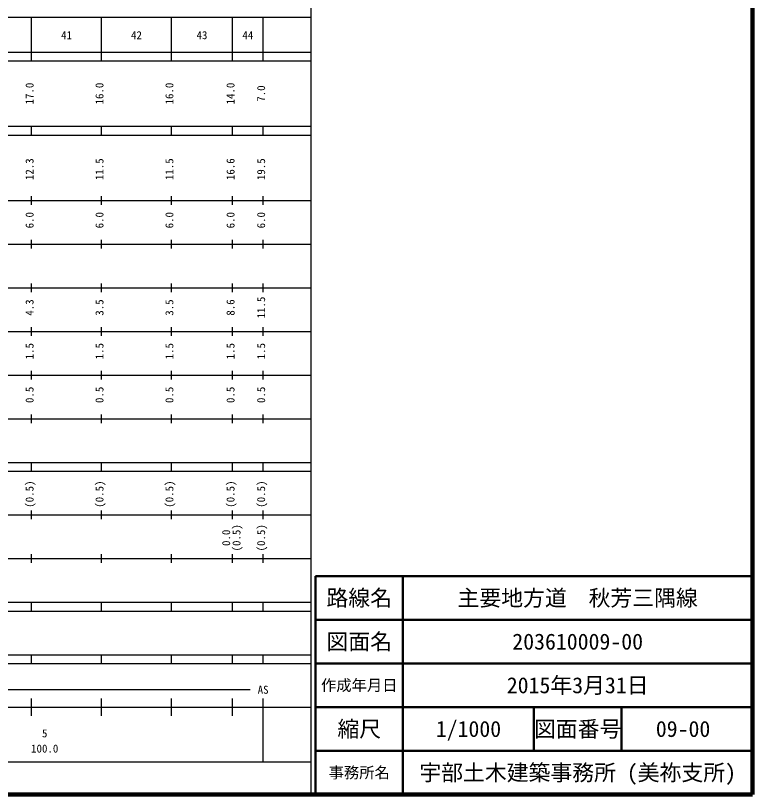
# Model space of a CAD drawing. Units: millimetres on the paper, enlarged 1000 times. Extents: x 40000 to 680000, y 20000 to 380000.
# Drawn here: x 511334 to 680000, y 20000 to 198357 of the extents above; entities that cross this region are included whole.
import ezdxf
from ezdxf.enums import TextEntityAlignment as Align

# ---------------------------------------------------------------- set-up
doc = ezdxf.new("R2010")
doc.units = ezdxf.units.MM
doc.header["$LTSCALE"] = 1000
for name, color, linetype, lineweight in [('M-TTL', 2, 'Continuous', 140), ('M-TTL-BAND', 7, 'Continuous', 25), ('M-TTL-FRAM', 2, 'Continuous', 50), ('M-TTL-LINE', 7, 'Continuous', 50)]:
    doc.layers.add(name, color=color, linetype=linetype, lineweight=lineweight)
doc.layers.add('M-TTL-TXT', color=7, linetype='Continuous')
doc.styles.add('ＭＳ ゴシック', font='')
doc.styles.get('ＭＳ ゴシック').set_extended_font_data('MS Gothic')

msp = doc.modelspace()

# ---------------------------------------------------------------- linework, layer by layer
at = {"layer": 'M-TTL'}
for p, q in [((680000, 20000), (680000, 380000)), ((40000, 20000), (680000, 20000))]:
    msp.add_line(p, q, dxfattribs=at)
at = {"layer": 'M-TTL-BAND'}
for p, q in [((579000, 20000), (579000, 370000)), ((68000, 198000), (579000, 198000)), ((515000, 188000), (515000, 198000)), ((531000, 188000), (531000, 198000)), ((547000, 188000), (547000, 198000)), ((561000, 188000), (561000, 198000)), ((568000, 188000), (568000, 198000)), ((40000, 190000), (579000, 190000)), ((40000, 188000), (579000, 188000)), ((40000, 173000), (579000, 173000)), ((515000, 171000), (515000, 173000)), ((531000, 171000), (531000, 173000)), ((547000, 171000), (547000, 173000)), ((561000, 171000), (561000, 173000)), ((568000, 171000), (568000, 173000)), ((40000, 171000), (579000, 171000)), ((515000, 155000), (515000, 157000)), ((531000, 155000), (531000, 157000)), ((547000, 155000), (547000, 157000)), ((561000, 155000), (561000, 157000)), ((568000, 155000), (568000, 157000)), ((40000, 156000), (579000, 156000)), ((515000, 145000), (515000, 147000)), ((531000, 145000), (531000, 147000)), ((547000, 145000), (547000, 147000)), ((561000, 145000), (561000, 147000)), ((568000, 145000), (568000, 147000)), ((46000, 146000), (579000, 146000)), ((52000, 136000), (579000, 136000)), ((515000, 135000), (515000, 137000)), ((531000, 135000), (531000, 137000)), ((547000, 135000), (547000, 137000)), ((561000, 135000), (561000, 137000)), ((568000, 135000), (568000, 137000)), ((515000, 125000), (515000, 127000)), ((531000, 125000), (531000, 127000)), ((547000, 125000), (547000, 127000)), ((561000, 125000), (561000, 127000)), ((568000, 125000), (568000, 127000)), ((46000, 126000), (579000, 126000)), ((52000, 116000), (579000, 116000)), ((515000, 115000), (515000, 117000)), ((531000, 115000), (531000, 117000)), ((547000, 115000), (547000, 117000)), ((561000, 115000), (561000, 117000)), ((568000, 115000), (568000, 117000)), ((46000, 106000), (579000, 106000)), ((515000, 105000), (515000, 107000)), ((531000, 105000), (531000, 107000)), ((547000, 105000), (547000, 107000)), ((561000, 105000), (561000, 107000)), ((568000, 105000), (568000, 107000)), ((40000, 96000), (579000, 96000)), ((515000, 94000), (515000, 96000)), ((531000, 94000), (531000, 96000)), ((547000, 94000), (547000, 96000)), ((561000, 94000), (561000, 96000)), ((568000, 94000), (568000, 96000)), ((40000, 94000), (579000, 94000)), ((49000, 84000), (579000, 84000)), ((515000, 83000), (515000, 85000)), ((531000, 83000), (531000, 85000)), ((547000, 83000), (547000, 85000)), ((561000, 83000), (561000, 85000)), ((568000, 83000), (568000, 85000)), ((515000, 73000), (515000, 75000)), ((531000, 73000), (531000, 75000)), ((547000, 73000), (547000, 75000)), ((561000, 73000), (561000, 75000)), ((568000, 73000), (568000, 75000)), ((40000, 74000), (579000, 74000)), ((40000, 64000), (579000, 64000)), ((515000, 62000), (515000, 64000)), ((531000, 62000), (531000, 64000)), ((547000, 62000), (547000, 64000)), ((561000, 62000), (561000, 64000)), ((568000, 62000), (568000, 64000)), ((40000, 62000), (579000, 62000)), ((40000, 52000), (579000, 52000)), ((515000, 50000), (515000, 52000)), ((531000, 50000), (531000, 52000)), ((547000, 50000), (547000, 52000)), ((561000, 50000), (561000, 52000)), ((568000, 50000), (568000, 52000)), ((40000, 50000), (579000, 50000)), ((71000, 44000), (565000, 44000)), ((515000, 38000), (515000, 42000)), ((531000, 38000), (531000, 42000)), ((547000, 38000), (547000, 42000)), ((561000, 38000), (561000, 42000)), ((568000, 27500), (568000, 42000)), ((40000, 40000), (579000, 40000)), ((68000, 27500), (579000, 27500))]:
    msp.add_line(p, q, dxfattribs=at)
at = {"layer": 'M-TTL-FRAM'}
for p, q in [((680000, 70000), (580000, 70000)), ((580000, 70000), (580000, 20000))]:
    msp.add_line(p, q, dxfattribs=at)
at = {"layer": 'M-TTL-LINE'}
for p, q in [((600000, 70000), (600000, 20000)), ((680000, 60000), (580000, 60000)), ((680000, 50000), (580000, 50000)), ((680000, 40000), (580000, 40000)), ((630000, 40000), (630000, 30000)), ((650000, 40000), (650000, 30000)), ((680000, 30000), (580000, 30000))]:
    msp.add_line(p, q, dxfattribs=at)

# ---------------------------------------------------------------- texts
at = {"layer": 'M-TTL-BAND', "style": 'ＭＳ ゴシック'}
for s, p in [('41', (523000, 192405)), ('42', (539000, 192405)), ('43', (554000, 192405)), ('44', (564500, 192405)), ('AS', (568000, 42500)), ('5', (518000, 32523)), ('100.0', (518000, 29033))]:
    msp.add_text(s, height=1833, dxfattribs=at).set_placement(p, align=Align.BOTTOM_CENTER)
for s, p in [('17.0', (516000, 180500)), ('16.0', (532000, 180500)), ('16.0', (548000, 180500)), ('14.0', (562000, 180500)), ('7.0', (569000, 180500)), ('12.3', (516000, 163174)), ('11.5', (532000, 163174)), ('11.5', (548000, 163174)), ('16.6', (562000, 163174)), ('19.5', (569000, 163174)), ('6.0', (516000, 151500)), ('6.0', (532000, 151500)), ('6.0', (548000, 151500)), ('6.0', (562000, 151500)), ('6.0', (569000, 151500)), ('11.5', (569000, 131500)), ('4.3', (516000, 131500)), ('3.5', (532000, 131500)), ('3.5', (548000, 131500)), ('8.6', (562000, 131500)), ('1.5', (516000, 121500)), ('1.5', (532000, 121500)), ('1.5', (548000, 121500)), ('1.5', (562000, 121500)), ('1.5', (569000, 121500)), ('0.5', (516000, 111500)), ('0.5', (532000, 111500)), ('0.5', (548000, 111500)), ('0.5', (562000, 111500)), ('0.5', (569000, 111500)), ('(0.5)', (516000, 88764)), ('(0.5)', (532000, 88764)), ('(0.5)', (548000, 88764)), ('(0.5)', (562000, 88764)), ('(0.5)', (569000, 88764)), ('0.0', (561000, 78764)), ('(0.5)', (563370, 78764)), ('(0.5)', (569000, 78764))]:
    msp.add_text(s, height=1833, rotation=90, dxfattribs=at).set_placement(p, align=Align.BOTTOM_CENTER)
at = {"layer": 'M-TTL-TXT', "style": 'ＭＳ ゴシック'}
for s, height, p in [('路線名', 3666, (590000, 65000)), ('路線名', 3666, (590000, 65000)), ('主要地方道\u3000秋芳三隅線', 3666, (640000, 65000)), ('図面名', 3666, (590000, 55000)), ('図面名', 3666, (590000, 55000)), ('203610009-00', 3666, (640000, 55000)), ('作成年月日', 2566, (590000, 45000)), ('作成年月日', 2566, (590000, 45000)), ('2015年3月31日', 3666, (640000, 45000)), ('縮尺', 3666, (590000, 35000)), ('縮尺', 3666, (590000, 35000)), ('1/1000', 3666, (615000, 35000)), ('図面番号', 3666, (640000, 35000)), ('図面番号', 3666, (640000, 35000)), ('09-00', 3666, (664125, 35000)), ('宇部土木建築事務所 (美祢支所)', 3666, (640000, 25000)), ('事務所名', 2566, (590000, 25000)), ('事務所名', 2566, (590000, 25000))]:
    msp.add_text(s, height=height, dxfattribs=at).set_placement(p, align=Align.MIDDLE_CENTER)

doc.saveas('drawing.dxf')
